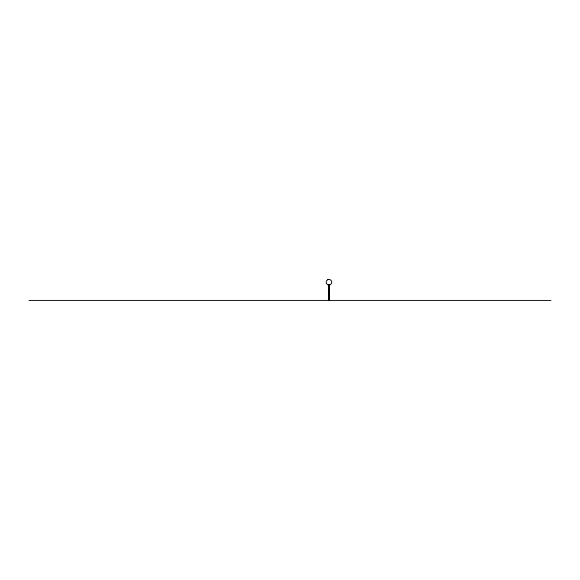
<?xml version="1.0" encoding="UTF-8"?>
<svg xmlns="http://www.w3.org/2000/svg" width="580" height="580" viewBox="0 0 580 580"><rect width="100%" height="100%" fill="white"/><g stroke="black" fill="none" stroke-linecap="round" stroke-linejoin="round"><path stroke-width="0.87" d="M29 300.425L551 300.425M329.266 284.57L329.266 300.425M329.164 284.57L329.164 300.425M329.056 284.57L329.056 300.425M328.744 284.57L328.679 300.425M328.592 284.57L328.592 300.425M327.867 279.575L326.308 281.133L326.308 283.352L327.867 284.911L330.071 284.911L331.63 283.352L331.63 281.133L330.071 279.575L327.867 279.575"/></g></svg>
